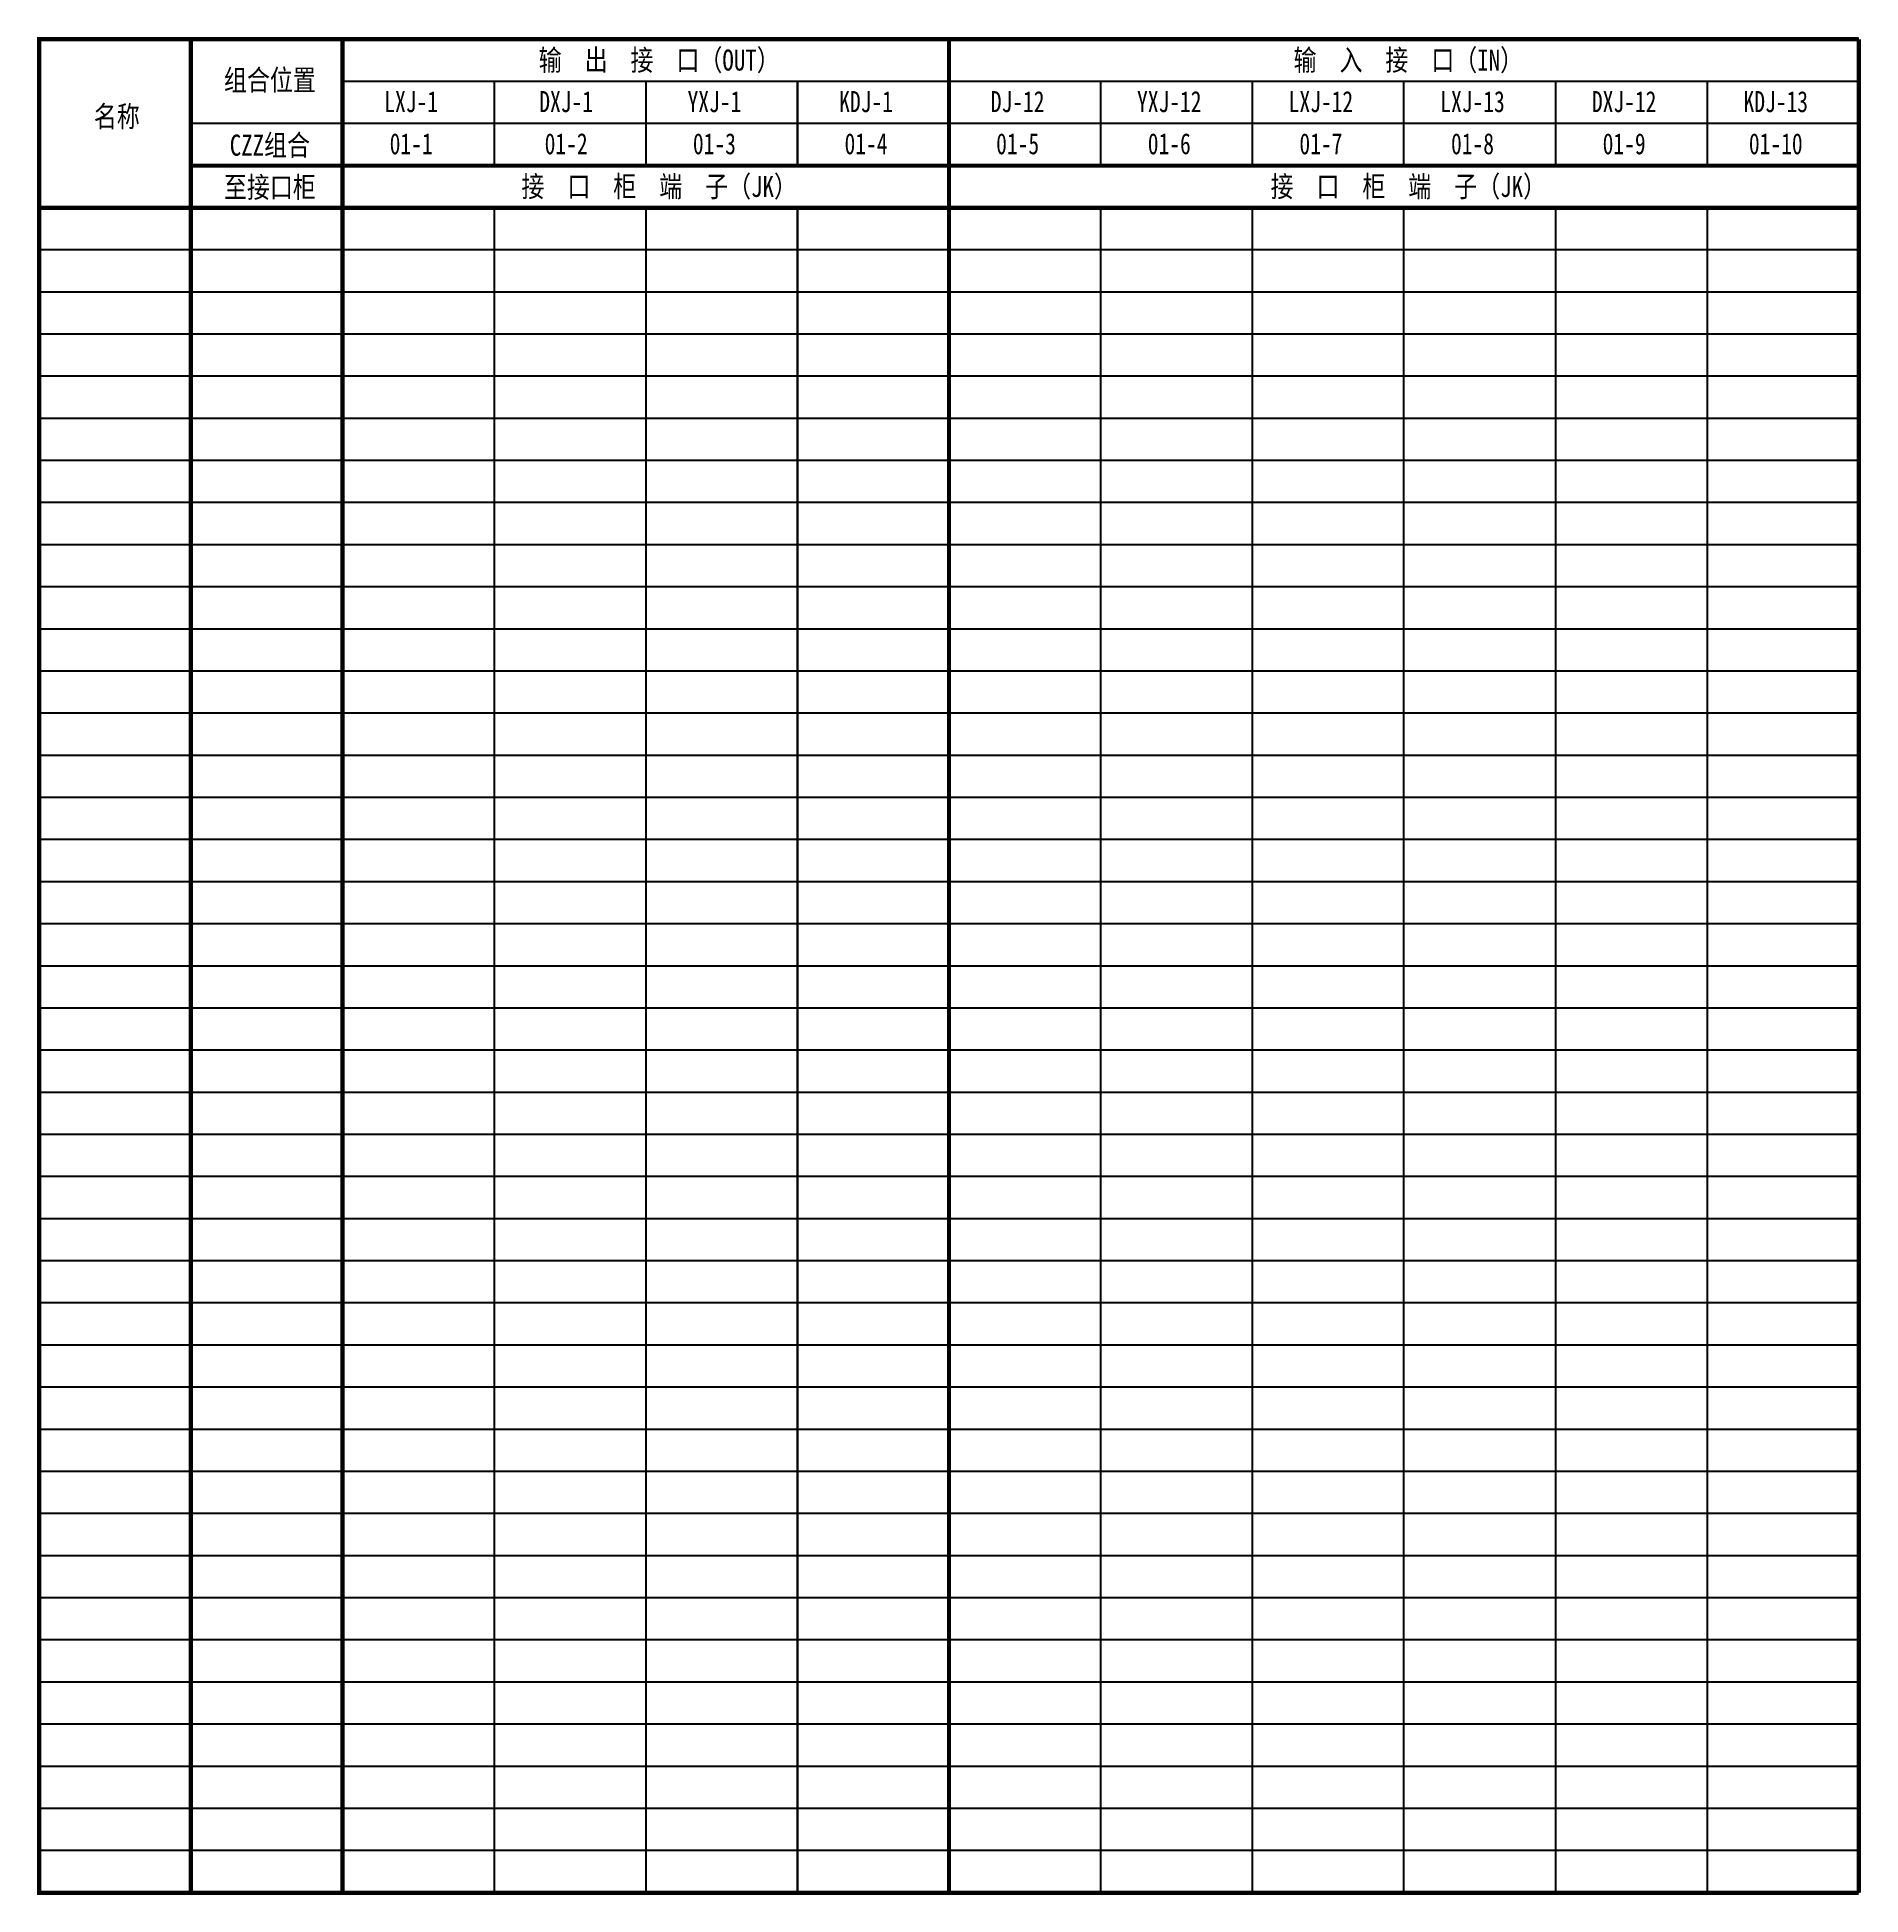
# Model space of a CAD drawing. Header units: inches. Extents: x 0 to 216, y -200 to 20.
import ezdxf
from ezdxf.enums import TextEntityAlignment as Align

# ---------------------------------------------------------------- set-up
doc = ezdxf.new("R2010")
doc.units = ezdxf.units.IN
doc.header["$MEASUREMENT"] = 0
doc.styles.add('CHINESE', font='SimSun.ttf', dxfattribs={"width": 0.9})
doc.styles.add('ITALICC', font='txt', dxfattribs={"width": 0.75})

msp = doc.modelspace()

# ---------------------------------------------------------------- linework, layer by layer
at = {"color": 0}
for p, q in [((216, 20), (0.53, 20)), ((36, -200), (36, 20)), ((216, 15), (36, 15)), ((54, 15), (54, 5)), ((72, 15), (72, 5)), ((90, 5), (90, 15)), ((90, 15), (90, 5)), ((108, 5), (108, 15)), ((108, 5), (108, 15)), ((126, 15), (126, 5)), ((144, 15), (144, 5)), ((162, 5), (162, 15)), ((180, 15), (180, 5)), ((198, 15), (198, 5)), ((216, 5), (216, 15)), ((216, 5), (216, 15)), ((216, 10), (18.27, 10)), ((216, 0), (36, 0)), ((54, 0), (54, -200)), ((72, 0), (72, -200)), ((90, 0), (90, -200)), ((90, -200), (90, 0)), ((108, 0), (108, -200)), ((108, -200), (108, 0)), ((108, -200), (108, 0)), ((126, 0), (126, -200)), ((144, 0), (144, -200)), ((162, -200), (162, 0)), ((180, 0), (180, -200)), ((198, 0), (198, -200)), ((216, -200), (216, 0)), ((216, -5), (0, -5)), ((216, -10), (0, -10)), ((216, -15), (0, -15)), ((216, -20), (0, -20)), ((216, -25), (0, -25)), ((216, -30), (0, -30)), ((216, -35), (0, -35)), ((216, -40), (0, -40)), ((216, -45), (0, -45)), ((216, -50), (0, -50)), ((216, -55), (0, -55)), ((216, -60), (0, -60)), ((216, -65), (0, -65)), ((216, -70), (0, -70)), ((216, -75), (0, -75)), ((216, -80), (0, -80)), ((216, -85), (0, -85)), ((216, -90), (0, -90)), ((216, -95), (0, -95)), ((216, -100), (0, -100)), ((216, -105), (0, -105)), ((216, -110), (0, -110)), ((216, -115), (0, -115)), ((216, -120), (0, -120)), ((216, -125), (0, -125)), ((216, -130), (0, -130)), ((216, -135), (0, -135)), ((216, -140), (0, -140)), ((216, -145), (0, -145)), ((216, -150), (0, -150)), ((216, -155), (0, -155)), ((216, -160), (0, -160)), ((216, -165), (0, -165)), ((216, -170), (0, -170)), ((216, -175), (0, -175)), ((216, -180), (0, -180)), ((216, -185), (0, -185)), ((216, -190), (0, -190)), ((216, -195), (0, -195)), ((216, -200), (0, -200))]:
    msp.add_line(p, q, dxfattribs=at)
at = {"color": 0, "const_width": 0.5}
for points in [[(216, 20), (0, 20), (0, -200), (216, -200)], [(18, 20), (18, -200)], [(36, 20), (36, -200)], [(108, 20), (108, -200)], [(216, 20), (216, -200)], [(18.27, 5), (216, 5)], [(216, 0), (0, 0)], [(36, 0), (216, 0)]]:
    msp.add_lwpolyline(points, dxfattribs=at)

# ---------------------------------------------------------------- texts
at = {"color": 0}
for s, style, width, p in [('输  出  接  口（OUT）', 'CHINESE', 0.8, (73.6, 17.58)), ('输  入  接  口（IN）', 'CHINESE', 0.8, (162.53, 17.58)), ('组合位置', 'CHINESE', 0.8, (27.38, 15.22)), ('LXJ-1', 'ITALICC', 0.75, (44.15, 12.58)), ('DXJ-1', 'ITALICC', 0.75, (62.55, 12.58)), ('YXJ-1', 'ITALICC', 0.75, (80.15, 12.58)), ('KDJ-1', 'ITALICC', 0.75, (98.15, 12.58)), ('DJ-12', 'ITALICC', 0.75, (116.15, 12.58)), ('YXJ-12', 'ITALICC', 0.75, (134.15, 12.58)), ('LXJ-12', 'ITALICC', 0.75, (152.15, 12.58)), ('LXJ-13', 'ITALICC', 0.75, (170.15, 12.58)), ('DXJ-12', 'ITALICC', 0.75, (188.15, 12.58)), ('KDJ-13', 'ITALICC', 0.75, (206.15, 12.58)), ('名称', 'CHINESE', 0.8, (9.21, 10.89)), ('CZZ组合', 'CHINESE', 0.8, (27.38, 7.49)), ('至接口柜', 'CHINESE', 0.8, (27.38, 2.49)), ('接  口  柜  端  子（JK）', 'CHINESE', 0.8, (73.6, 2.58)), ('接  口  柜  端  子（JK）', 'CHINESE', 0.8, (162.53, 2.58))]:
    msp.add_text(s, height=2.5, dxfattribs=dict(at, style=style, width=width)).set_placement(p, align=Align.MIDDLE)
at = {"color": 3, "style": 'ITALICC', "width": 0.75}
for s, p in [('01-1', (44.15, 7.58)), ('01-2', (62.55, 7.58)), ('01-3', (80.15, 7.58)), ('01-4', (98.15, 7.58)), ('01-5', (116.15, 7.58)), ('01-6', (134.15, 7.58)), ('01-7', (152.15, 7.58)), ('01-8', (170.15, 7.58)), ('01-9', (188.15, 7.58)), ('01-10', (206.15, 7.58))]:
    msp.add_text(s, height=2.5, dxfattribs=at).set_placement(p, align=Align.MIDDLE)

doc.saveas('drawing.dxf')
